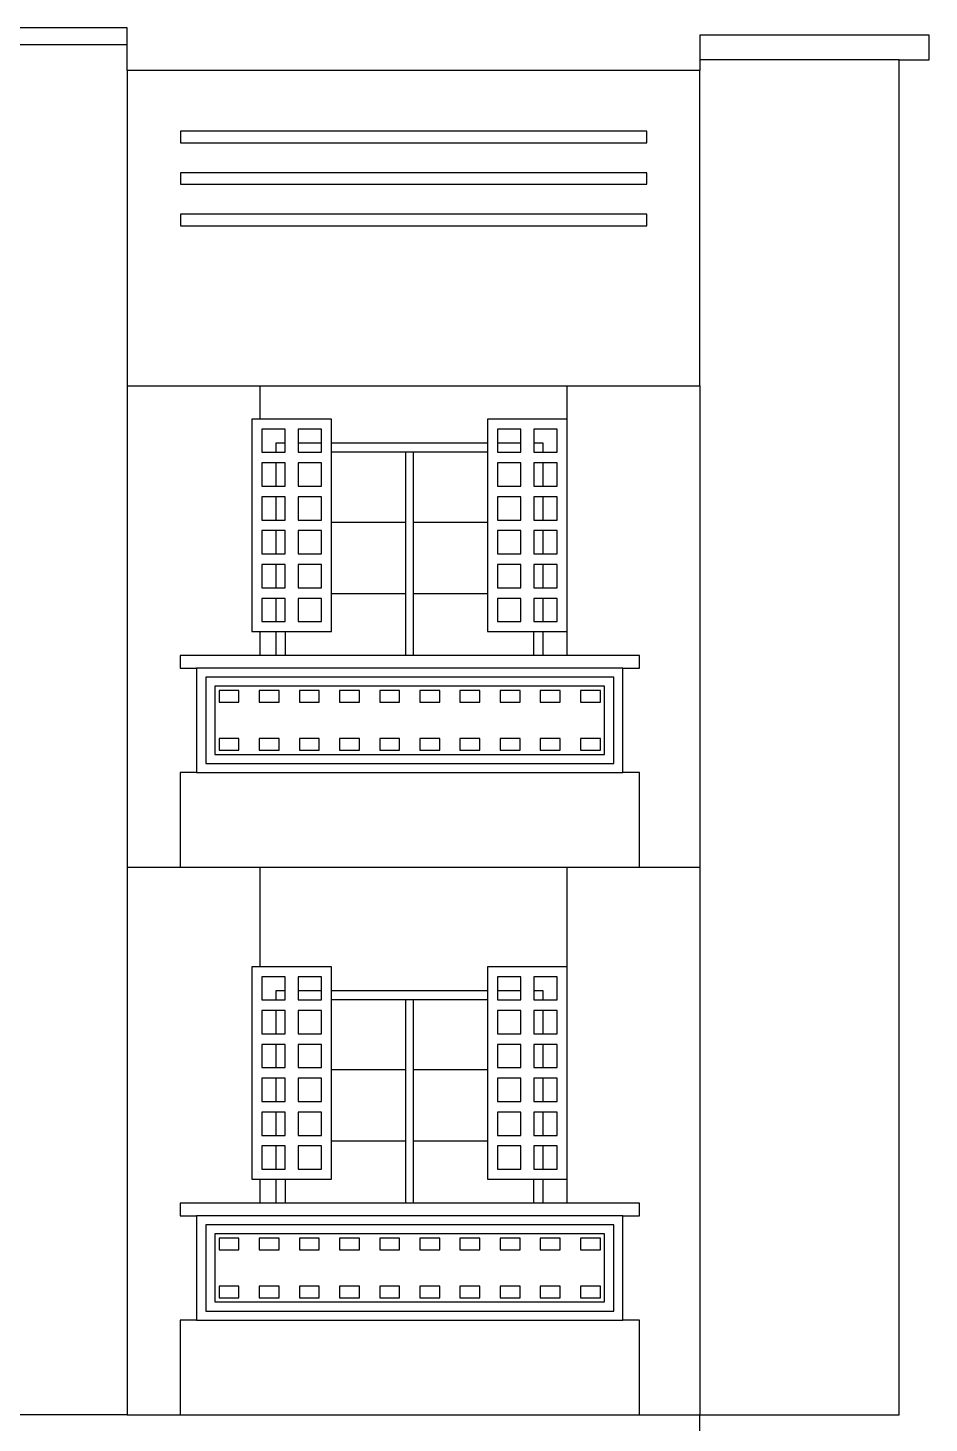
# Model space of a CAD drawing. Header units: inches. Extents: x 312.5 to 338.2, y 87.6 to 105.9.
# Drawn here: x 330.33 to 335.76, y 94.19 to 102.59 of the extents above; entities that cross this region are included whole.
import ezdxf

# ---------------------------------------------------------------- set-up
doc = ezdxf.new("R2010")
doc.units = ezdxf.units.IN
doc.header["$MEASUREMENT"] = 0
for name, color, linetype, lineweight in [('01_ORIGINAL_STRUCTURE', 7, 'CONTINUOUS', 25), ('02_ORIGINAL_OPENINGS', 7, 'CONTINUOUS', 25), ('05_PERFORATED_SCREENS', 7, 'CONTINUOUS', 25), ('06_BALCONY_RAILS', 7, 'CONTINUOUS', 25), ('07_MODERN_ENVELOPE', 7, 'CONTINUOUS', 25)]:
    doc.layers.add(name, color=color, linetype=linetype, lineweight=lineweight)

msp = doc.modelspace()

# ---------------------------------------------------------------- linework, layer by layer
at = {"layer": '01_ORIGINAL_STRUCTURE'}
for points in [[(330.9245, 102.335), (330.9245, 102.4926)], [(330.9245, 100.435), (330.9245, 97.535)], [(330.9245, 100.435), (331.7245, 100.435)], [(331.7245, 100.235), (331.7245, 100.435)], [(331.7245, 100.435), (333.5745, 100.435)], [(333.5745, 100.235), (333.5745, 100.435)], [(333.5745, 100.435), (334.3745, 100.435)], [(334.3745, 100.435), (334.3745, 97.535)], [(331.7245, 98.81), (331.7245, 98.955)], [(333.5745, 98.81), (333.5745, 98.955)], [(330.9245, 97.535), (330.9245, 94.235)], [(330.9245, 97.535), (331.2422, 97.535)], [(331.2422, 97.535), (331.7245, 97.535)], [(331.7245, 96.935), (331.7245, 97.535)], [(331.7245, 97.535), (333.5745, 97.535)], [(333.5745, 96.935), (333.5745, 97.535)], [(333.5745, 97.535), (334.0099, 97.535)], [(334.0099, 97.535), (334.3745, 97.535)], [(334.3745, 97.535), (334.3745, 94.235)], [(331.7245, 95.51), (331.7245, 95.655)], [(333.5745, 95.51), (333.5745, 95.655)], [(330.9245, 94.235), (331.2422, 94.235)], [(331.2422, 94.235), (334.0099, 94.235)], [(334.0099, 94.235), (334.3745, 94.235)]]:
    msp.add_lwpolyline(points, dxfattribs=at)
at = {"layer": '02_ORIGINAL_OPENINGS'}
for points in [[(332.5998, 100.035), (332.1548, 100.035)], [(332.5998, 100.035), (332.5998, 99.615)], [(332.6498, 100.035), (332.5998, 100.035)], [(332.6498, 99.615), (332.6498, 100.035)], [(333.0948, 100.035), (332.6498, 100.035)], [(332.1548, 99.615), (332.5998, 99.615)], [(332.5998, 99.615), (332.5998, 99.185)], [(332.6498, 99.185), (332.6498, 99.615)], [(332.6498, 99.615), (333.0948, 99.615)], [(332.1548, 99.185), (332.5998, 99.185)], [(332.5998, 99.185), (332.5998, 98.81)], [(332.6498, 98.81), (332.6498, 99.185)], [(332.6498, 99.185), (333.0948, 99.185)], [(331.8748, 98.955), (331.8748, 98.81)], [(333.3748, 98.81), (333.3748, 98.955)], [(332.5998, 98.81), (331.8748, 98.81)], [(332.6498, 98.81), (332.5998, 98.81)], [(333.3748, 98.81), (332.6498, 98.81)], [(332.5998, 96.735), (332.1548, 96.735)], [(332.5998, 96.735), (332.5998, 96.315)], [(332.6498, 96.735), (332.5998, 96.735)], [(332.6498, 96.315), (332.6498, 96.735)], [(333.0948, 96.735), (332.6498, 96.735)], [(332.1548, 96.315), (332.5998, 96.315)], [(332.5998, 96.315), (332.5998, 95.885)], [(332.6498, 95.885), (332.6498, 96.315)], [(332.6498, 96.315), (333.0948, 96.315)], [(332.1548, 95.885), (332.5998, 95.885)], [(332.5998, 95.885), (332.5998, 95.51)], [(332.6498, 95.51), (332.6498, 95.885)], [(332.6498, 95.885), (333.0948, 95.885)], [(331.8748, 95.655), (331.8748, 95.51)], [(333.3748, 95.51), (333.3748, 95.655)], [(332.5998, 95.51), (331.8748, 95.51)], [(332.6498, 95.51), (332.5998, 95.51)], [(333.3748, 95.51), (332.6498, 95.51)]]:
    msp.add_lwpolyline(points, dxfattribs=at)
at = {"layer": '05_PERFORATED_SCREENS'}
for points in [[(331.7245, 100.235), (331.6748, 100.235), (331.6748, 98.955), (331.7245, 98.955)], [(332.1548, 100.09), (332.1548, 100.235), (331.7245, 100.235)], [(333.5745, 100.235), (333.0948, 100.235), (333.0948, 100.09)], [(333.5745, 98.955), (333.5748, 98.955), (333.5748, 100.235), (333.5745, 100.235)], [(331.8748, 100.09), (331.8748, 100.175), (331.7348, 100.175), (331.7348, 100.035), (331.8198, 100.035)], [(332.0948, 100.09), (332.0948, 100.175), (331.9548, 100.175), (331.9548, 100.09)], [(333.2948, 100.09), (333.2948, 100.175), (333.1548, 100.175), (333.1548, 100.09)], [(333.4298, 100.035), (333.5148, 100.035), (333.5148, 100.175), (333.3748, 100.175), (333.3748, 100.09)], [(331.8198, 100.035), (331.8748, 100.035), (331.8748, 100.09)], [(331.9548, 100.09), (331.9548, 100.035), (332.0948, 100.035), (332.0948, 100.09)], [(332.1548, 100.035), (332.1548, 100.09)], [(333.0948, 100.09), (333.0948, 100.035)], [(333.1548, 100.09), (333.1548, 100.035), (333.2948, 100.035), (333.2948, 100.09)], [(333.3748, 100.09), (333.3748, 100.035), (333.4298, 100.035)], [(331.8198, 99.971), (331.7348, 99.971), (331.7348, 99.831), (331.8198, 99.831)], [(331.8198, 99.831), (331.8748, 99.831), (331.8748, 99.971), (331.8198, 99.971)], [(332.1548, 99.615), (332.1548, 100.035)], [(333.0948, 100.035), (333.0948, 99.615)], [(333.4298, 99.971), (333.3748, 99.971), (333.3748, 99.831), (333.4298, 99.831)], [(333.4298, 99.831), (333.5148, 99.831), (333.5148, 99.971), (333.4298, 99.971)], [(331.8198, 99.767), (331.7348, 99.767), (331.7348, 99.627), (331.8198, 99.627)], [(331.8198, 99.627), (331.8748, 99.627), (331.8748, 99.767), (331.8198, 99.767)], [(333.4298, 99.767), (333.3748, 99.767), (333.3748, 99.627), (333.4298, 99.627)], [(333.4298, 99.627), (333.5148, 99.627), (333.5148, 99.767), (333.4298, 99.767)], [(331.8198, 99.563), (331.7348, 99.563), (331.7348, 99.423), (331.8198, 99.423)], [(331.8198, 99.423), (331.8748, 99.423), (331.8748, 99.563), (331.8198, 99.563)], [(332.1548, 99.185), (332.1548, 99.615)], [(333.0948, 99.615), (333.0948, 99.185)], [(333.4298, 99.563), (333.3748, 99.563), (333.3748, 99.423), (333.4298, 99.423)], [(333.4298, 99.423), (333.5148, 99.423), (333.5148, 99.563), (333.4298, 99.563)], [(331.8198, 99.359), (331.7348, 99.359), (331.7348, 99.219), (331.8198, 99.219)], [(331.8198, 99.219), (331.8748, 99.219), (331.8748, 99.359), (331.8198, 99.359)], [(333.4298, 99.359), (333.3748, 99.359), (333.3748, 99.219), (333.4298, 99.219)], [(333.4298, 99.219), (333.5148, 99.219), (333.5148, 99.359), (333.4298, 99.359)], [(331.8198, 99.155), (331.7348, 99.155), (331.7348, 99.015), (331.8198, 99.015)], [(331.8198, 99.015), (331.8748, 99.015), (331.8748, 99.155), (331.8198, 99.155)], [(331.8748, 98.955), (332.1548, 98.955), (332.1548, 99.185)], [(333.0948, 99.185), (333.0948, 98.955), (333.3748, 98.955)], [(333.4298, 99.155), (333.3748, 99.155), (333.3748, 99.015), (333.4298, 99.015)], [(333.4298, 99.015), (333.5148, 99.015), (333.5148, 99.155), (333.4298, 99.155)], [(331.7245, 98.955), (331.8198, 98.955)], [(331.8198, 98.955), (331.8748, 98.955)], [(333.3748, 98.955), (333.4298, 98.955)], [(333.4298, 98.955), (333.5745, 98.955)], [(331.7245, 96.935), (331.6748, 96.935), (331.6748, 95.655), (331.7245, 95.655)], [(332.1548, 96.79), (332.1548, 96.935), (331.7245, 96.935)], [(331.8748, 96.79), (331.8748, 96.875), (331.7348, 96.875), (331.7348, 96.735), (331.8198, 96.735)], [(332.0948, 96.79), (332.0948, 96.875), (331.9548, 96.875), (331.9548, 96.79)], [(333.5745, 96.935), (333.0948, 96.935), (333.0948, 96.79)], [(333.2948, 96.79), (333.2948, 96.875), (333.1548, 96.875), (333.1548, 96.79)], [(333.4298, 96.735), (333.5148, 96.735), (333.5148, 96.875), (333.3748, 96.875), (333.3748, 96.79)], [(333.5745, 95.655), (333.5748, 95.655), (333.5748, 96.935), (333.5745, 96.935)], [(331.8198, 96.735), (331.8748, 96.735), (331.8748, 96.79)], [(331.9548, 96.79), (331.9548, 96.735), (332.0948, 96.735), (332.0948, 96.79)], [(332.1548, 96.735), (332.1548, 96.79)], [(333.0948, 96.79), (333.0948, 96.735)], [(333.1548, 96.79), (333.1548, 96.735), (333.2948, 96.735), (333.2948, 96.79)], [(333.3748, 96.79), (333.3748, 96.735), (333.4298, 96.735)], [(332.1548, 96.315), (332.1548, 96.735)], [(333.0948, 96.735), (333.0948, 96.315)], [(331.8198, 96.671), (331.7348, 96.671), (331.7348, 96.531), (331.8198, 96.531)], [(331.8198, 96.531), (331.8748, 96.531), (331.8748, 96.671), (331.8198, 96.671)], [(333.4298, 96.671), (333.3748, 96.671), (333.3748, 96.531), (333.4298, 96.531)], [(333.4298, 96.531), (333.5148, 96.531), (333.5148, 96.671), (333.4298, 96.671)], [(331.8198, 96.467), (331.7348, 96.467), (331.7348, 96.327), (331.8198, 96.327)], [(331.8198, 96.327), (331.8748, 96.327), (331.8748, 96.467), (331.8198, 96.467)], [(333.4298, 96.467), (333.3748, 96.467), (333.3748, 96.327), (333.4298, 96.327)], [(333.4298, 96.327), (333.5148, 96.327), (333.5148, 96.467), (333.4298, 96.467)], [(332.1548, 95.885), (332.1548, 96.315)], [(333.0948, 96.315), (333.0948, 95.885)], [(331.8198, 96.263), (331.7348, 96.263), (331.7348, 96.123), (331.8198, 96.123)], [(331.8198, 96.123), (331.8748, 96.123), (331.8748, 96.263), (331.8198, 96.263)], [(333.4298, 96.263), (333.3748, 96.263), (333.3748, 96.123), (333.4298, 96.123)], [(333.4298, 96.123), (333.5148, 96.123), (333.5148, 96.263), (333.4298, 96.263)], [(331.8198, 96.059), (331.7348, 96.059), (331.7348, 95.919), (331.8198, 95.919)], [(331.8198, 95.919), (331.8748, 95.919), (331.8748, 96.059), (331.8198, 96.059)], [(333.4298, 96.059), (333.3748, 96.059), (333.3748, 95.919), (333.4298, 95.919)], [(333.4298, 95.919), (333.5148, 95.919), (333.5148, 96.059), (333.4298, 96.059)], [(331.8198, 95.855), (331.7348, 95.855), (331.7348, 95.715), (331.8198, 95.715)], [(331.8198, 95.715), (331.8748, 95.715), (331.8748, 95.855), (331.8198, 95.855)], [(331.8748, 95.655), (332.1548, 95.655), (332.1548, 95.885)], [(333.0948, 95.885), (333.0948, 95.655), (333.3748, 95.655)], [(333.4298, 95.855), (333.3748, 95.855), (333.3748, 95.715), (333.4298, 95.715)], [(333.4298, 95.715), (333.5148, 95.715), (333.5148, 95.855), (333.4298, 95.855)], [(331.7245, 95.655), (331.8198, 95.655)], [(331.8198, 95.655), (331.8748, 95.655)], [(333.3748, 95.655), (333.4298, 95.655)], [(333.4298, 95.655), (333.5745, 95.655)]]:
    msp.add_lwpolyline(points, dxfattribs=at)
for points in [[(331.9548, 99.831), (332.0948, 99.831), (332.0948, 99.971), (331.9548, 99.971)], [(333.1548, 99.831), (333.2948, 99.831), (333.2948, 99.971), (333.1548, 99.971)], [(331.9548, 99.627), (332.0948, 99.627), (332.0948, 99.767), (331.9548, 99.767)], [(333.1548, 99.627), (333.2948, 99.627), (333.2948, 99.767), (333.1548, 99.767)], [(331.9548, 99.423), (332.0948, 99.423), (332.0948, 99.563), (331.9548, 99.563)], [(333.1548, 99.423), (333.2948, 99.423), (333.2948, 99.563), (333.1548, 99.563)], [(331.9548, 99.219), (332.0948, 99.219), (332.0948, 99.359), (331.9548, 99.359)], [(333.1548, 99.219), (333.2948, 99.219), (333.2948, 99.359), (333.1548, 99.359)], [(331.9548, 99.015), (332.0948, 99.015), (332.0948, 99.155), (331.9548, 99.155)], [(333.1548, 99.015), (333.2948, 99.015), (333.2948, 99.155), (333.1548, 99.155)], [(331.9548, 96.531), (332.0948, 96.531), (332.0948, 96.671), (331.9548, 96.671)], [(333.1548, 96.531), (333.2948, 96.531), (333.2948, 96.671), (333.1548, 96.671)], [(331.9548, 96.327), (332.0948, 96.327), (332.0948, 96.467), (331.9548, 96.467)], [(333.1548, 96.327), (333.2948, 96.327), (333.2948, 96.467), (333.1548, 96.467)], [(331.9548, 96.123), (332.0948, 96.123), (332.0948, 96.263), (331.9548, 96.263)], [(333.1548, 96.123), (333.2948, 96.123), (333.2948, 96.263), (333.1548, 96.263)], [(331.9548, 95.919), (332.0948, 95.919), (332.0948, 96.059), (331.9548, 96.059)], [(333.1548, 95.919), (333.2948, 95.919), (333.2948, 96.059), (333.1548, 96.059)], [(331.9548, 95.715), (332.0948, 95.715), (332.0948, 95.855), (331.9548, 95.855)], [(333.1548, 95.715), (333.2948, 95.715), (333.2948, 95.855), (333.1548, 95.855)]]:
    msp.add_lwpolyline(points, close=True, dxfattribs=at)
at = {"layer": '06_BALCONY_RAILS'}
for points in [[(331.3422, 98.735), (331.3422, 98.105)], [(333.9099, 98.735), (331.3422, 98.735)], [(333.9099, 98.105), (333.9099, 98.735)], [(331.3422, 98.105), (333.9099, 98.105)], [(331.3422, 95.435), (331.3422, 94.805)], [(333.9099, 95.435), (331.3422, 95.435)], [(333.9099, 94.805), (333.9099, 95.435)], [(331.3422, 94.805), (333.9099, 94.805)]]:
    msp.add_lwpolyline(points, dxfattribs=at)
for points in [[(331.3972, 98.16), (333.8549, 98.16), (333.8549, 98.68), (331.3972, 98.68)], [(331.4522, 98.215), (333.7999, 98.215), (333.7999, 98.625), (331.4522, 98.625)], [(331.4772, 98.53), (331.5972, 98.53), (331.5972, 98.6), (331.4772, 98.6)], [(331.7192, 98.53), (331.8392, 98.53), (331.8392, 98.6), (331.7192, 98.6)], [(331.9611, 98.53), (332.0811, 98.53), (332.0811, 98.6), (331.9611, 98.6)], [(332.2031, 98.53), (332.3231, 98.53), (332.3231, 98.6), (332.2031, 98.6)], [(332.4451, 98.53), (332.5651, 98.53), (332.5651, 98.6), (332.4451, 98.6)], [(332.687, 98.53), (332.807, 98.53), (332.807, 98.6), (332.687, 98.6)], [(332.929, 98.53), (333.049, 98.53), (333.049, 98.6), (332.929, 98.6)], [(333.171, 98.53), (333.291, 98.53), (333.291, 98.6), (333.171, 98.6)], [(333.4129, 98.53), (333.5329, 98.53), (333.5329, 98.6), (333.4129, 98.6)], [(333.6549, 98.53), (333.7749, 98.53), (333.7749, 98.6), (333.6549, 98.6)], [(331.4772, 98.24), (331.5972, 98.24), (331.5972, 98.31), (331.4772, 98.31)], [(331.7192, 98.24), (331.8392, 98.24), (331.8392, 98.31), (331.7192, 98.31)], [(331.9611, 98.24), (332.0811, 98.24), (332.0811, 98.31), (331.9611, 98.31)], [(332.2031, 98.24), (332.3231, 98.24), (332.3231, 98.31), (332.2031, 98.31)], [(332.4451, 98.24), (332.5651, 98.24), (332.5651, 98.31), (332.4451, 98.31)], [(332.687, 98.24), (332.807, 98.24), (332.807, 98.31), (332.687, 98.31)], [(332.929, 98.24), (333.049, 98.24), (333.049, 98.31), (332.929, 98.31)], [(333.171, 98.24), (333.291, 98.24), (333.291, 98.31), (333.171, 98.31)], [(333.4129, 98.24), (333.5329, 98.24), (333.5329, 98.31), (333.4129, 98.31)], [(333.6549, 98.24), (333.7749, 98.24), (333.7749, 98.31), (333.6549, 98.31)], [(331.3972, 94.86), (333.8549, 94.86), (333.8549, 95.38), (331.3972, 95.38)], [(331.4522, 94.915), (333.7999, 94.915), (333.7999, 95.325), (331.4522, 95.325)], [(331.4772, 95.23), (331.5972, 95.23), (331.5972, 95.3), (331.4772, 95.3)], [(331.7192, 95.23), (331.8392, 95.23), (331.8392, 95.3), (331.7192, 95.3)], [(331.9611, 95.23), (332.0811, 95.23), (332.0811, 95.3), (331.9611, 95.3)], [(332.2031, 95.23), (332.3231, 95.23), (332.3231, 95.3), (332.2031, 95.3)], [(332.4451, 95.23), (332.5651, 95.23), (332.5651, 95.3), (332.4451, 95.3)], [(332.687, 95.23), (332.807, 95.23), (332.807, 95.3), (332.687, 95.3)], [(332.929, 95.23), (333.049, 95.23), (333.049, 95.3), (332.929, 95.3)], [(333.171, 95.23), (333.291, 95.23), (333.291, 95.3), (333.171, 95.3)], [(333.4129, 95.23), (333.5329, 95.23), (333.5329, 95.3), (333.4129, 95.3)], [(333.6549, 95.23), (333.7749, 95.23), (333.7749, 95.3), (333.6549, 95.3)], [(331.4772, 94.94), (331.5972, 94.94), (331.5972, 95.01), (331.4772, 95.01)], [(331.7192, 94.94), (331.8392, 94.94), (331.8392, 95.01), (331.7192, 95.01)], [(331.9611, 94.94), (332.0811, 94.94), (332.0811, 95.01), (331.9611, 95.01)], [(332.2031, 94.94), (332.3231, 94.94), (332.3231, 95.01), (332.2031, 95.01)], [(332.4451, 94.94), (332.5651, 94.94), (332.5651, 95.01), (332.4451, 95.01)], [(332.687, 94.94), (332.807, 94.94), (332.807, 95.01), (332.687, 95.01)], [(332.929, 94.94), (333.049, 94.94), (333.049, 95.01), (332.929, 95.01)], [(333.171, 94.94), (333.291, 94.94), (333.291, 95.01), (333.171, 95.01)], [(333.4129, 94.94), (333.5329, 94.94), (333.5329, 95.01), (333.4129, 95.01)], [(333.6549, 94.94), (333.7749, 94.94), (333.7749, 95.01), (333.6549, 95.01)]]:
    msp.add_lwpolyline(points, close=True, dxfattribs=at)
at = {"layer": '07_MODERN_ENVELOPE'}
for points in [[(330.9245, 102.4926), (330.9245, 102.5926), (329.6245, 102.5926)], [(329.6245, 102.4926), (330.9245, 102.4926)], [(335.5745, 102.4), (335.7551, 102.4), (335.7551, 102.549), (334.3745, 102.549), (334.3745, 102.4)], [(330.9245, 102.335), (330.9245, 100.435)], [(334.3745, 102.335), (330.9245, 102.335)], [(334.3745, 94.235), (335.5745, 94.235), (335.5745, 102.4)], [(334.3745, 102.4), (334.3745, 102.335)], [(335.5745, 102.4), (334.3745, 102.4)], [(334.3745, 100.435), (334.3745, 102.335)], [(331.8748, 100.09), (331.8198, 100.09), (331.8198, 100.035)], [(332.0948, 100.09), (331.9548, 100.09)], [(333.0948, 100.09), (332.1548, 100.09)], [(333.2948, 100.09), (333.1548, 100.09)], [(333.4298, 100.035), (333.4298, 100.09), (333.3748, 100.09)], [(331.8198, 99.971), (331.8198, 99.831)], [(333.4298, 99.831), (333.4298, 99.971)], [(331.8198, 99.767), (331.8198, 99.627)], [(333.4298, 99.627), (333.4298, 99.767)], [(331.8198, 99.563), (331.8198, 99.423)], [(333.4298, 99.423), (333.4298, 99.563)], [(331.8198, 99.359), (331.8198, 99.219)], [(333.4298, 99.219), (333.4298, 99.359)], [(331.8198, 99.155), (331.8198, 99.015)], [(333.4298, 99.015), (333.4298, 99.155)], [(331.8198, 98.955), (331.8198, 98.81)], [(333.4298, 98.81), (333.4298, 98.955)], [(331.7245, 98.81), (331.2422, 98.81), (331.2422, 98.735), (331.3422, 98.735)], [(331.8198, 98.81), (331.7245, 98.81)], [(331.8748, 98.81), (331.8198, 98.81)], [(333.4298, 98.81), (333.3748, 98.81)], [(333.5745, 98.81), (333.4298, 98.81)], [(333.9099, 98.735), (334.0099, 98.735), (334.0099, 98.81), (333.5745, 98.81)], [(331.3422, 98.105), (331.2422, 98.105), (331.2422, 97.535)], [(334.0099, 97.535), (334.0099, 98.105), (333.9099, 98.105)], [(331.8748, 96.79), (331.8198, 96.79), (331.8198, 96.735)], [(332.0948, 96.79), (331.9548, 96.79)], [(333.0948, 96.79), (332.1548, 96.79)], [(333.2948, 96.79), (333.1548, 96.79)], [(333.4298, 96.735), (333.4298, 96.79), (333.3748, 96.79)], [(331.8198, 96.671), (331.8198, 96.531)], [(333.4298, 96.531), (333.4298, 96.671)], [(331.8198, 96.467), (331.8198, 96.327)], [(333.4298, 96.327), (333.4298, 96.467)], [(331.8198, 96.263), (331.8198, 96.123)], [(333.4298, 96.123), (333.4298, 96.263)], [(331.8198, 96.059), (331.8198, 95.919)], [(333.4298, 95.919), (333.4298, 96.059)], [(331.8198, 95.855), (331.8198, 95.715)], [(333.4298, 95.715), (333.4298, 95.855)], [(331.8198, 95.655), (331.8198, 95.51)], [(333.4298, 95.51), (333.4298, 95.655)], [(331.7245, 95.51), (331.2422, 95.51), (331.2422, 95.435), (331.3422, 95.435)], [(331.8198, 95.51), (331.7245, 95.51)], [(331.8748, 95.51), (331.8198, 95.51)], [(333.4298, 95.51), (333.3748, 95.51)], [(333.5745, 95.51), (333.4298, 95.51)], [(333.9099, 95.435), (334.0099, 95.435), (334.0099, 95.51), (333.5745, 95.51)], [(331.3422, 94.805), (331.2422, 94.805), (331.2422, 94.235)], [(334.0099, 94.235), (334.0099, 94.805), (333.9099, 94.805)], [(330.9245, 94.235), (330.0555, 94.235)], [(334.3745, 94.135), (334.3745, 94.235)]]:
    msp.add_lwpolyline(points, dxfattribs=at)
for points in [[(331.2445, 101.9), (334.0545, 101.9), (334.0545, 101.97), (331.2445, 101.97)], [(331.2445, 101.65), (334.0545, 101.65), (334.0545, 101.72), (331.2445, 101.72)], [(331.2445, 101.4), (334.0545, 101.4), (334.0545, 101.47), (331.2445, 101.47)]]:
    msp.add_lwpolyline(points, close=True, dxfattribs=at)

doc.saveas('drawing.dxf')
